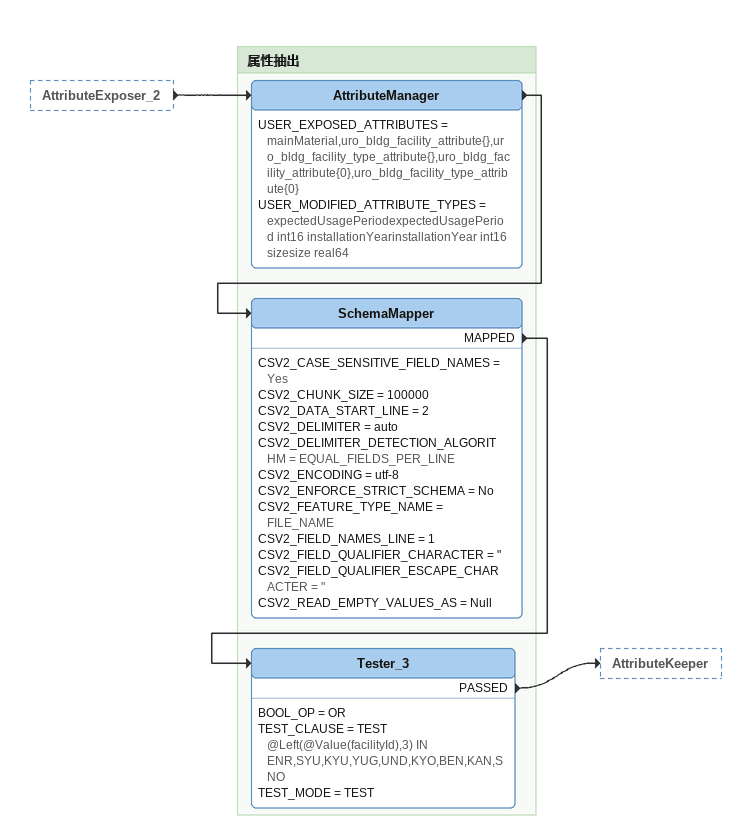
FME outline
AttributeExposer_2 [outside]
    -> AttributeManager

Bookmark: 属性抽出
AttributeManager
    USER_EXPOSED_ATTRIBUTES = mainMaterial,uro_bldg_facility_attribute{},uro_bldg_facility_type_attribute{},uro_bldg_facility_attribute{0},uro_bldg_facility_type_attribute{0}
    USER_MODIFIED_ATTRIBUTE_TYPES = expectedUsagePeriodexpectedUsagePeriod int16 installationYearinstallationYear int16 sizesize real64
    -> SchemaMapper
SchemaMapper
    CSV2_CASE_SENSITIVE_FIELD_NAMES = Yes
    CSV2_CHUNK_SIZE = 100000
    CSV2_DATA_START_LINE = 2
    CSV2_DELIMITER = auto
    CSV2_DELIMITER_DETECTION_ALGORITHM = EQUAL_FIELDS_PER_LINE
    CSV2_ENCODING = utf-8
    CSV2_ENFORCE_STRICT_SCHEMA = No
    CSV2_FEATURE_TYPE_NAME = FILE_NAME
    CSV2_FIELD_NAMES_LINE = 1
    CSV2_FIELD_QUALIFIER_CHARACTER = "
    CSV2_FIELD_QUALIFIER_ESCAPE_CHARACTER = "
    CSV2_READ_EMPTY_VALUES_AS = Null
    MAPPED -> Tester_3
Tester_3
    BOOL_OP = OR
    TEST_CLAUSE = TEST @Left(@Value(facilityId),3) IN ENR,SYU,KYU,YUG,UND,KYO,BEN,KAN,SNO
    TEST_MODE = TEST
    PASSED -> AttributeKeeper
